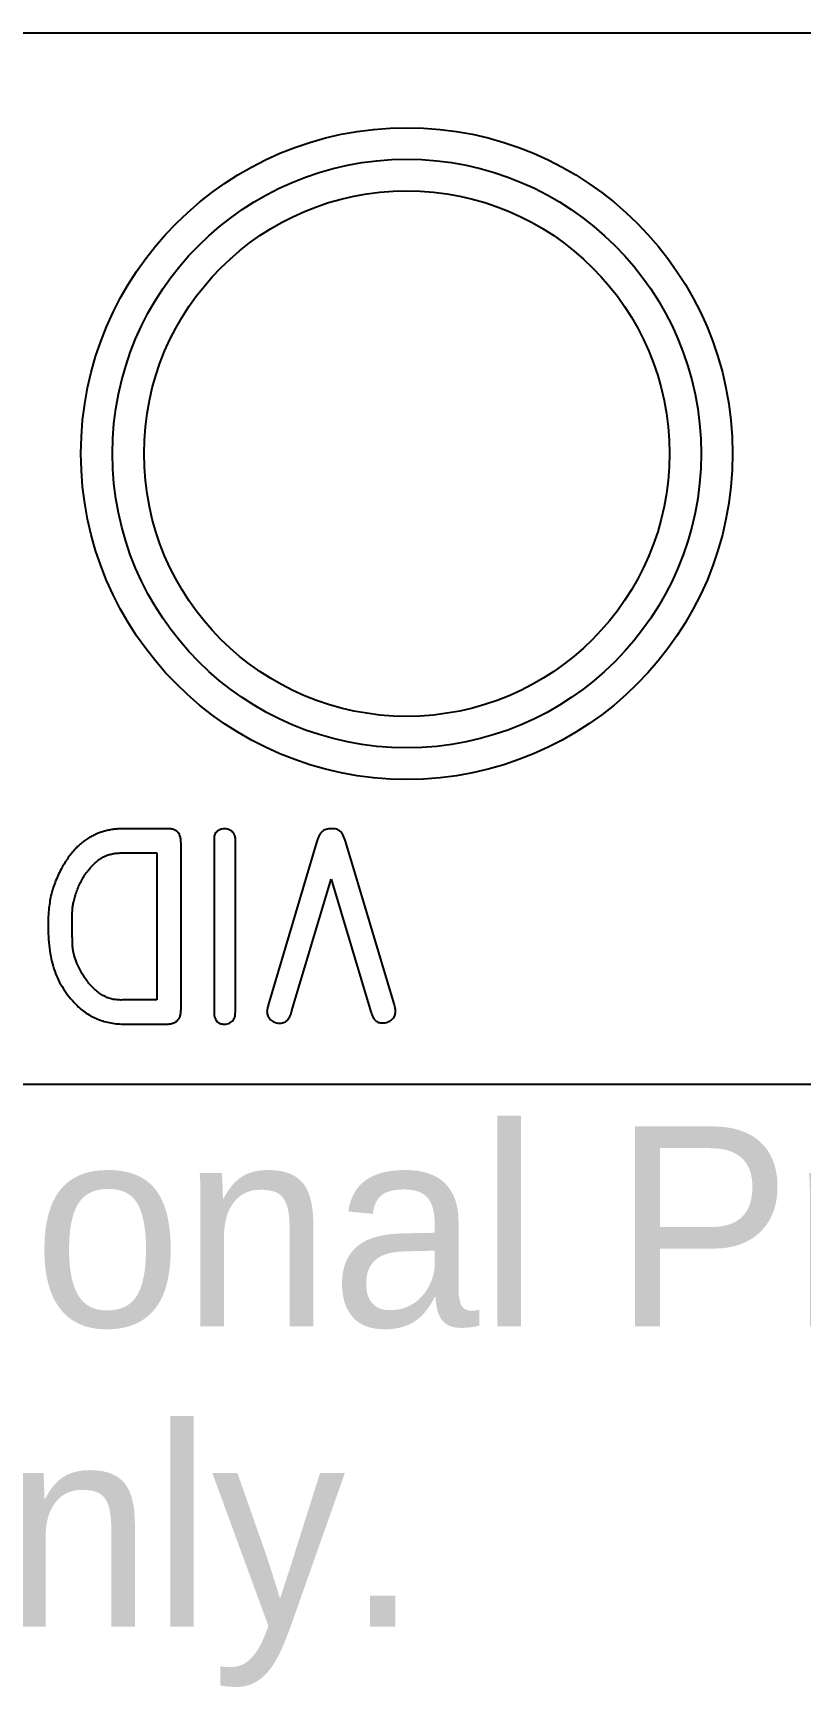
# Model space of a CAD drawing. Header units: inches. Extents: x -6.5 to 0, y -1.57 to 0.
# Drawn here: x -3.856 to -3.125, y -1.573 to 0 of the extents above; entities that cross this region are included whole.
import ezdxf

# ---------------------------------------------------------------- set-up
doc = ezdxf.new("R2010")
doc.units = ezdxf.units.IN
doc.header["$MEASUREMENT"] = 0
doc.styles.add('SLDTEXTSTYLE0', font='Arail.ttf')

msp = doc.modelspace()

# ---------------------------------------------------------------- linework, layer by layer
at = {"color": 1, "linetype": 'Continuous', "lineweight": 25}
for p, q in [((-0.0625, 0), (-6.2113, 0)), ((-3.7292, -0.7569), (-3.7686, -0.7569)), ((-3.6834, -0.7697), (-3.6834, -0.9303)), ((-3.6631, -0.9295), (-3.6631, -0.7696)), ((-3.5858, -0.7699), (-3.6318, -0.9246)), ((-3.512, -0.9235), (-3.5584, -0.7687)), ((-3.7686, -0.7799), (-3.7378, -0.7799)), ((-3.7378, -0.7799), (-3.7378, -0.9198)), ((-3.7148, -0.9283), (-3.7148, -0.7738)), ((-3.6092, -0.9299), (-3.5718, -0.805)), ((-3.5718, -0.805), (-3.5341, -0.931)), ((-3.7378, -0.9198), (-3.7689, -0.9198)), ((-3.7681, -0.9428), (-3.7297, -0.9428)), ((-6.4375, -1), (-0.0625, -1))]:
    msp.add_line(p, q, dxfattribs=at)
for radius in [0.31, 0.28, 0.25]:
    msp.add_circle((-3.5, -0.4), radius, dxfattribs=at)
for points, knots in [([(-3.7686, -0.7569), (-3.7703, -0.7569), (-3.7735, -0.7569), (-3.7783, -0.7574), (-3.7829, -0.7581), (-3.7874, -0.7591), (-3.7917, -0.7604), (-3.7958, -0.7621), (-3.7997, -0.764), (-3.8035, -0.7661), (-3.8072, -0.7687), (-3.8107, -0.7715), (-3.814, -0.7747), (-3.8173, -0.7781), (-3.8204, -0.782), (-3.8233, -0.7861), (-3.8262, -0.7906), (-3.8279, -0.7937), (-3.8288, -0.7953)], [0, 0, 0, 0, 0.065537, 0.128894, 0.190513, 0.250819, 0.31017, 0.368743, 0.426366, 0.484321, 0.542747, 0.602028, 0.662919, 0.725322, 0.790697, 0.857753, 0.927457, 1, 1, 1, 1]), ([(-3.7148, -0.7738), (-3.7148, -0.7723), (-3.7147, -0.7696), (-3.7151, -0.7659), (-3.7159, -0.7628), (-3.7173, -0.7604), (-3.7194, -0.7587), (-3.7221, -0.7575), (-3.7254, -0.7569), (-3.7279, -0.7569), (-3.7292, -0.7569)], [0, 0, 0, 0, 0.165632, 0.307111, 0.42353, 0.521468, 0.616875, 0.724163, 0.850235, 1, 1, 1, 1]), ([(-3.6824, -0.7615), (-3.6826, -0.762), (-3.683, -0.763), (-3.6833, -0.7648), (-3.6834, -0.767), (-3.6834, -0.7687), (-3.6834, -0.7697)], [0, 0, 0, 0, 0.195782, 0.389856, 0.639234, 1, 1, 1, 1]), ([(-3.6734, -0.7569), (-3.6743, -0.757), (-3.6761, -0.7571), (-3.6786, -0.7582), (-3.6809, -0.7595), (-3.6819, -0.7609), (-3.6824, -0.7615)], [0, 0, 0, 0, 0.254027, 0.515009, 0.769478, 1, 1, 1, 1]), ([(-3.6639, -0.7626), (-3.6643, -0.7618), (-3.6653, -0.7602), (-3.6677, -0.7584), (-3.6704, -0.7572), (-3.6724, -0.757), (-3.6734, -0.7569)], [0, 0, 0, 0, 0.232738, 0.479688, 0.740584, 1, 1, 1, 1]), ([(-3.6631, -0.7696), (-3.6631, -0.7687), (-3.6631, -0.7671), (-3.6631, -0.7652), (-3.6634, -0.7638), (-3.6637, -0.763), (-3.6639, -0.7626)], [0, 0, 0, 0, 0.403005, 0.651878, 0.824747, 1, 1, 1, 1]), ([(-3.5718, -0.7569), (-3.5727, -0.7569), (-3.5744, -0.7569), (-3.5768, -0.7574), (-3.5788, -0.7582), (-3.5806, -0.7594), (-3.5821, -0.7612), (-3.5834, -0.7635), (-3.5847, -0.7665), (-3.5854, -0.7687), (-3.5858, -0.7699)], [0, 0, 0, 0, 0.126714, 0.240374, 0.341937, 0.43831, 0.543015, 0.670381, 0.821583, 1, 1, 1, 1]), ([(-3.5584, -0.7687), (-3.5587, -0.7677), (-3.5594, -0.7656), (-3.5606, -0.7629), (-3.5619, -0.7608), (-3.5633, -0.7592), (-3.5651, -0.7581), (-3.567, -0.7573), (-3.5693, -0.7569), (-3.5709, -0.7569), (-3.5718, -0.7569)], [0, 0, 0, 0, 0.173096, 0.323128, 0.446179, 0.551764, 0.649266, 0.752875, 0.869136, 1, 1, 1, 1]), ([(-3.7955, -0.7886), (-3.7946, -0.7878), (-3.7929, -0.7863), (-3.7901, -0.7844), (-3.7872, -0.7829), (-3.7841, -0.7817), (-3.7807, -0.7809), (-3.777, -0.7802), (-3.773, -0.7799), (-3.7701, -0.7799), (-3.7686, -0.7799)], [0, 0, 0, 0, 0.120567, 0.236688, 0.349281, 0.461125, 0.577512, 0.706025, 0.846945, 1, 1, 1, 1]), ([(-3.8288, -0.7953), (-3.8299, -0.7974), (-3.8321, -0.8015), (-3.8347, -0.8079), (-3.8369, -0.8142), (-3.8386, -0.8206), (-3.8398, -0.8273), (-3.8407, -0.8346), (-3.8412, -0.8425), (-3.8412, -0.848), (-3.8412, -0.8509)], [0, 0, 0, 0, 0.122914, 0.242316, 0.358054, 0.471139, 0.588026, 0.714383, 0.852054, 1, 1, 1, 1]), ([(-3.8166, -0.825), (-3.8161, -0.8232), (-3.8152, -0.8196), (-3.8133, -0.8144), (-3.8112, -0.8094), (-3.8087, -0.8046), (-3.8058, -0.8), (-3.8027, -0.7959), (-3.7993, -0.792), (-3.7968, -0.7897), (-3.7955, -0.7886)], [0, 0, 0, 0, 0.131076, 0.260457, 0.387849, 0.515049, 0.639819, 0.762628, 0.881718, 1, 1, 1, 1]), ([(-3.8182, -0.8455), (-3.8182, -0.8441), (-3.8182, -0.8415), (-3.8183, -0.8379), (-3.8182, -0.8351), (-3.818, -0.8322), (-3.8176, -0.8289), (-3.8169, -0.8264), (-3.8166, -0.825)], [0, 0, 0, 0, 0.207548, 0.381811, 0.51697, 0.618955, 0.796735, 1, 1, 1, 1]), ([(-3.8138, -0.8848), (-3.8143, -0.8836), (-3.8153, -0.8812), (-3.8163, -0.8776), (-3.8172, -0.8742), (-3.8177, -0.8713), (-3.8179, -0.8689), (-3.818, -0.8667), (-3.8181, -0.8641), (-3.8182, -0.8611), (-3.8182, -0.8578), (-3.8183, -0.854), (-3.8183, -0.8499), (-3.8183, -0.847), (-3.8182, -0.8455)], [0, 0, 0, 0, 0.099136, 0.193652, 0.281365, 0.36547, 0.411235, 0.466023, 0.530927, 0.604906, 0.688993, 0.783209, 0.886537, 1, 1, 1, 1]), ([(-3.8412, -0.8509), (-3.8411, -0.8547), (-3.841, -0.8621), (-3.8398, -0.8729), (-3.8379, -0.883), (-3.8351, -0.8923), (-3.8315, -0.9011), (-3.8268, -0.9092), (-3.8214, -0.917), (-3.8171, -0.9216), (-3.8149, -0.9239)], [0, 0, 0, 0, 0.144255, 0.279624, 0.407417, 0.528415, 0.645397, 0.762052, 0.879968, 1, 1, 1, 1]), ([(-3.7871, -0.9165), (-3.7885, -0.9158), (-3.7913, -0.9143), (-3.7951, -0.9114), (-3.7989, -0.9079), (-3.8025, -0.904), (-3.8058, -0.8996), (-3.8088, -0.895), (-3.8115, -0.89), (-3.813, -0.8865), (-3.8138, -0.8848)], [0, 0, 0, 0, 0.108815, 0.223046, 0.34223, 0.469524, 0.599834, 0.731986, 0.864687, 1, 1, 1, 1]), ([(-3.8149, -0.9239), (-3.8133, -0.9255), (-3.8102, -0.9285), (-3.805, -0.9323), (-3.7996, -0.9356), (-3.7938, -0.9383), (-3.7878, -0.9403), (-3.7815, -0.9418), (-3.7749, -0.9427), (-3.7704, -0.9427), (-3.7681, -0.9428)], [0, 0, 0, 0, 0.127213, 0.25064, 0.372495, 0.493323, 0.615883, 0.739719, 0.867619, 1, 1, 1, 1]), ([(-3.7689, -0.9198), (-3.7699, -0.9198), (-3.7719, -0.9199), (-3.7747, -0.9197), (-3.7771, -0.9195), (-3.78, -0.9192), (-3.7834, -0.9183), (-3.7859, -0.9171), (-3.7871, -0.9165)], [0, 0, 0, 0, 0.167038, 0.313531, 0.445257, 0.560315, 0.776449, 1, 1, 1, 1]), ([(-3.6318, -0.9246), (-3.6321, -0.9257), (-3.6327, -0.9277), (-3.6329, -0.9298), (-3.633, -0.9307)], [0, 0, 0, 0, 0.5386041, 1, 1, 1, 1]), ([(-3.5106, -0.9307), (-3.5106, -0.9302), (-3.5107, -0.9292), (-3.5109, -0.9276), (-3.5114, -0.9258), (-3.5118, -0.9243), (-3.512, -0.9235)], [0, 0, 0, 0, 0.21872, 0.406397, 0.642178, 1, 1, 1, 1]), ([(-3.7297, -0.9428), (-3.7285, -0.9428), (-3.7262, -0.9427), (-3.7231, -0.9421), (-3.7203, -0.9411), (-3.7182, -0.9394), (-3.7165, -0.9373), (-3.7154, -0.9347), (-3.7148, -0.9317), (-3.7148, -0.9295), (-3.7148, -0.9283)], [0, 0, 0, 0, 0.149708, 0.2823471, 0.3998826, 0.5084262, 0.6166612, 0.7302636, 0.8563496, 1, 1, 1, 1]), ([(-3.6834, -0.9303), (-3.6834, -0.9313), (-3.6834, -0.9332), (-3.6829, -0.9358), (-3.6821, -0.938), (-3.681, -0.9398), (-3.6796, -0.9412), (-3.6778, -0.9422), (-3.6757, -0.9427), (-3.6742, -0.9428), (-3.6734, -0.9428)], [0, 0, 0, 0, 0.162458, 0.305977, 0.430072, 0.545023, 0.649455, 0.757993, 0.87186, 1, 1, 1, 1]), ([(-3.6734, -0.9428), (-3.6725, -0.9427), (-3.6708, -0.9426), (-3.6684, -0.9416), (-3.6662, -0.9402), (-3.665, -0.9389), (-3.6644, -0.9382)], [0, 0, 0, 0, 0.252822, 0.495908, 0.737887, 1, 1, 1, 1]), ([(-3.6644, -0.9382), (-3.6642, -0.9377), (-3.6637, -0.9368), (-3.6633, -0.935), (-3.6631, -0.9325), (-3.6631, -0.9306), (-3.6631, -0.9295)], [0, 0, 0, 0, 0.17074, 0.353681, 0.613671, 1, 1, 1, 1]), ([(-3.633, -0.9307), (-3.6329, -0.9315), (-3.6328, -0.9329), (-3.6321, -0.935), (-3.631, -0.9369), (-3.6296, -0.9386), (-3.6279, -0.94), (-3.6259, -0.9411), (-3.6238, -0.9417), (-3.6223, -0.9419), (-3.6215, -0.9419)], [0, 0, 0, 0, 0.12459, 0.246889, 0.367789, 0.494359, 0.621218, 0.744116, 0.8686, 1, 1, 1, 1]), ([(-3.6215, -0.9419), (-3.6208, -0.9419), (-3.6194, -0.9419), (-3.6173, -0.9414), (-3.6155, -0.9405), (-3.6138, -0.9392), (-3.6123, -0.9375), (-3.6111, -0.9353), (-3.61, -0.9328), (-3.6095, -0.9309), (-3.6092, -0.9299)], [0, 0, 0, 0, 0.116102, 0.224493, 0.332114, 0.442174, 0.561026, 0.692949, 0.838243, 1, 1, 1, 1]), ([(-3.5341, -0.931), (-3.5338, -0.9319), (-3.5334, -0.9335), (-3.5324, -0.9357), (-3.5313, -0.9376), (-3.53, -0.9392), (-3.5284, -0.9404), (-3.5268, -0.9412), (-3.5249, -0.9416), (-3.5236, -0.9416), (-3.5229, -0.9416)], [0, 0, 0, 0, 0.160532, 0.301928, 0.430782, 0.551207, 0.660334, 0.769487, 0.882657, 1, 1, 1, 1]), ([(-3.5229, -0.9416), (-3.5221, -0.9416), (-3.5205, -0.9415), (-3.5182, -0.9409), (-3.5161, -0.9399), (-3.5142, -0.9386), (-3.5127, -0.9369), (-3.5115, -0.9351), (-3.5108, -0.933), (-3.5107, -0.9315), (-3.5106, -0.9307)], [0, 0, 0, 0, 0.136034, 0.266845, 0.389934, 0.515578, 0.638026, 0.757542, 0.874749, 1, 1, 1, 1])]:
    msp.add_open_spline(points, degree=3, knots=knots, dxfattribs=at)

# ---------------------------------------------------------------- texts
at = {"color": 7, "linetype": 'Continuous', "char_height": 0.1903, "attachment_point": 1, "style": 'SLDTEXTSTYLE0'}
for s, insert in [('SOLIDWORKS Educational Product.', (-6.5, -1.0401)), ('For Instructional Use Only.', (-6.5, -1.3256))]:
    msp.add_mtext(s, dxfattribs=dict(at, insert=insert))

doc.saveas('drawing.dxf')
